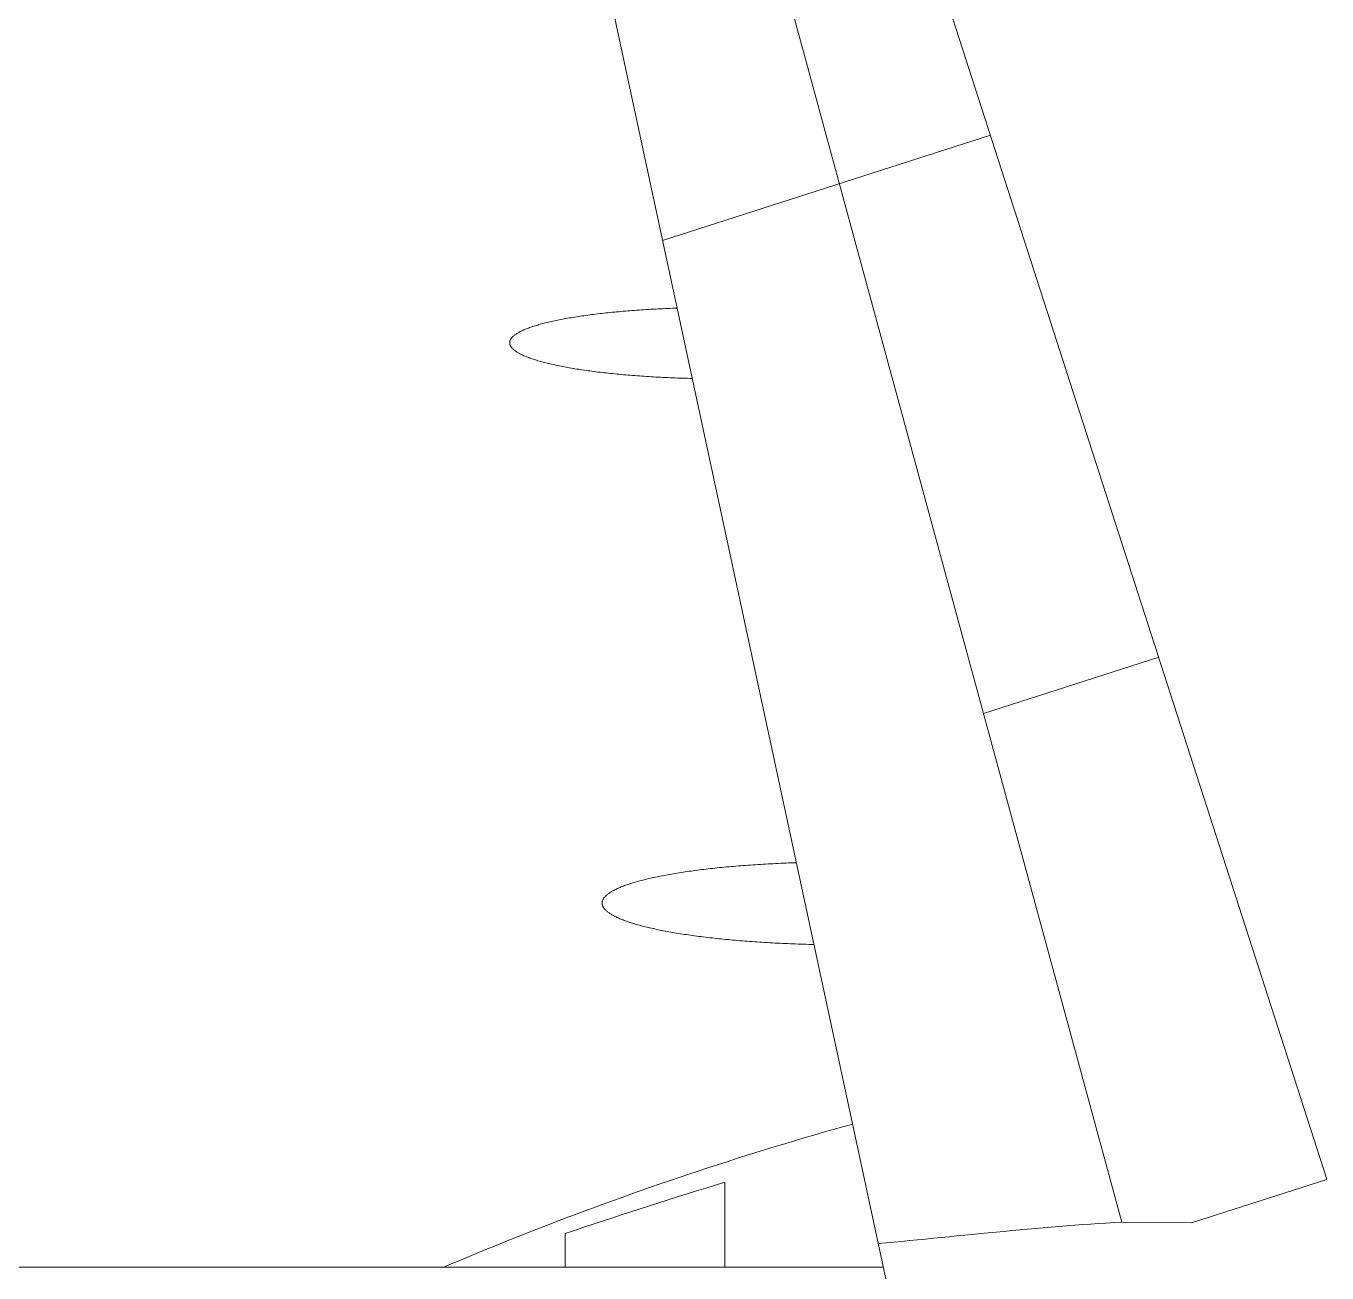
# Model space of a CAD drawing. Header units: millimetres. Extents: x -53019 to 0, y -25898 to 25919.
# Drawn here: x -30413 to -21517, y 3401 to 11928 of the extents above; entities that cross this region are included whole.
import ezdxf

# ---------------------------------------------------------------- set-up
doc = ezdxf.new("R2010")
doc.units = ezdxf.units.MM
doc.layers.add('ceco.net 193', color=7, linetype='Continuous', lineweight=5)

msp = doc.modelspace()

# ---------------------------------------------------------------- linework, layer by layer
at = {"layer": 'ceco.net 193', "linetype": 'Continuous'}
for p, q in [((-27799.63452, 18552.73912), (-24532.46046, 3361.38266)), ((-21517.13502, 4042.64876), (-26119.37118, 18323.6362)), ((-26059.55418, 10461.90186), (-23817.98132, 11182.2992)), ((-23865.32692, 7226.60226), (-22667.28512, 7611.63324)), ((-25634.8484, 4020.69554), (-25634.8484, 3439.7823)), ((-26727.0484, 3671.11026), (-26727.0484, 3439.7823)), ((-33482.33334, 3439.7823), (-24549.32098, 3439.7823))]:
    msp.add_line(p, q, dxfattribs=at)
for points in [[(-26822.43048, 18097.68542), (-22919.13374, 3748.13576), (-22442.85834, 3743.2742), (-21516.58892, 4040.9622)], [(-25959.96332, 9999.0656), (-25976.67144, 9998.49664), (-25993.33384, 9997.88704), (-26009.95306, 9997.24188), (-26026.5164, 9996.56624), (-26043.03656, 9995.86012), (-26059.50084, 9995.1159), (-26075.91432, 9994.3412), (-26092.26684, 9993.53602), (-26108.55586, 9992.6902), (-26124.79154, 9991.81644), (-26140.95864, 9990.9122), (-26157.05716, 9989.96986), (-26173.0871, 9988.9945), (-26189.04846, 9987.9912), (-26204.93616, 9986.95488), (-26220.74766, 9985.883), (-26236.48042, 9984.78572), (-26252.1319, 9983.65034), (-26267.70464, 9982.48448), (-26283.18848, 9981.28814), (-26298.59104, 9980.0537), (-26313.90216, 9978.79386), (-26329.1193, 9977.50354), (-26344.245, 9976.18274), (-26359.27672, 9974.83146), (-26374.20938, 9973.4497), (-26389.04298, 9972.03492), (-26403.77498, 9970.58966), (-26418.40538, 9969.12154), (-26432.9291, 9967.61278), (-26447.33852, 9966.08116), (-26461.64634, 9964.52668), (-26475.83986, 9962.93156), (-26489.91654, 9961.31358), (-26503.88146, 9959.66512), (-26517.72192, 9957.98872), (-26531.44554, 9956.28438), (-26545.05232, 9954.55464), (-26558.52702, 9952.79188), (-26571.88488, 9951.00626), (-26585.10558, 9949.19016), (-26598.20182, 9947.34866), (-26611.16852, 9945.48176), (-26623.99806, 9943.58946), (-26636.69298, 9941.66922), (-26649.25074, 9939.72104), (-26661.67134, 9937.75508), (-26673.95478, 9935.75864), (-26686.0909, 9933.7368), (-26698.08478, 9931.68956), (-26709.93388, 9929.61946), (-26721.63566, 9927.52396), (-26733.18758, 9925.40814), (-26744.59218, 9923.26184), (-26755.84184, 9921.09776), (-26766.93656, 9918.91082), (-26777.88142, 9916.70102), (-26788.66372, 9914.4709), (-26799.286, 9912.21284), (-26809.75334, 9909.937), (-26820.06066, 9907.64338), (-26830.20034, 9905.32436), (-26840.17746, 9902.98502), (-26849.99456, 9900.62282), (-26859.6364, 9898.24792), (-26869.11314, 9895.84762), (-26878.4197, 9893.42954), (-26887.55354, 9890.99114), (-26896.52228, 9888.5375), (-26905.30814, 9886.06354), (-26913.92128, 9883.56926), (-26922.3617, 9881.0572), (-26930.62178, 9878.53498), (-26938.70914, 9875.99244), (-26946.60854, 9873.42958), (-26954.33522, 9870.85656), (-26961.87648, 9868.26576), (-26969.22978, 9865.65464), (-26976.40528, 9863.03082), (-26983.39282, 9860.39684), (-26990.20256, 9857.74762), (-26996.81926, 9855.08062), (-27003.24292, 9852.40346), (-27009.48116, 9849.71106), (-27015.53398, 9847.0085), (-27021.39376, 9844.2907), (-27027.06304, 9841.56274), (-27032.53674, 9838.82208), (-27037.82248, 9836.06872), (-27042.91264, 9833.30774), (-27047.80468, 9830.5366), (-27052.50622, 9827.75276), (-27057.01472, 9824.9613), (-27061.32256, 9822.15968), (-27065.43482, 9819.35044), (-27069.34896, 9816.5285), (-27073.06244, 9813.70148), (-27076.5778, 9810.86684), (-27079.89504, 9808.02712), (-27083.01416, 9805.17978), (-27085.93008, 9802.32228), (-27088.65296, 9799.46224), (-27091.1701, 9796.59204), (-27093.48404, 9793.72184), (-27095.59732, 9790.84402), (-27097.5074, 9787.9662), (-27099.21936, 9785.07568), (-27100.72558, 9782.19278), (-27102.03368, 9779.29718), (-27103.13858, 9776.40158), (-27104.03774, 9773.50598), (-27104.73116, 9770.60784), (-27105.229, 9767.70716), (-27105.51348, 9764.80394), (-27105.59984, 9761.90326), (-27105.48808, 9759.00004), (-27105.1655, 9756.09936), (-27104.6448, 9753.19614), (-27103.91836, 9750.29292), (-27102.98872, 9747.39224), (-27101.86096, 9744.49664), (-27100.52746, 9741.5985), (-27098.99076, 9738.7029), (-27097.24832, 9735.81492), (-27095.30522, 9732.9244), (-27093.16654, 9730.0415), (-27090.82212, 9727.16368), (-27088.2745, 9724.29348), (-27085.52622, 9721.42074), (-27082.58236, 9718.55562), (-27079.43784, 9715.69812), (-27076.08758, 9712.8457), (-27072.54174, 9709.99836), (-27068.80286, 9707.15864), (-27064.85824, 9704.33162), (-27060.7155, 9701.50968), (-27056.38226, 9698.69282), (-27051.84836, 9695.88358), (-27047.12396, 9693.08704), (-27042.1989, 9690.3032), (-27037.08334, 9687.52444), (-27031.76966, 9684.7533), (-27026.26802, 9681.99994), (-27020.5708, 9679.2542), (-27014.68562, 9676.51862), (-27008.6074, 9673.79574), (-27002.33868, 9671.08556), (-26995.882, 9668.38808), (-26989.24244, 9665.69822), (-26982.41492, 9663.03122), (-26975.39436, 9660.37184), (-26968.19346, 9657.7277), (-26960.80968, 9655.09372), (-26953.24302, 9652.4826), (-26945.49094, 9649.88418), (-26937.56614, 9647.29846), (-26929.45592, 9644.73052), (-26921.17044, 9642.17528), (-26912.70716, 9639.64036), (-26904.06862, 9637.12322), (-26895.24974, 9634.62386), (-26886.26576, 9632.1372), (-26877.10652, 9629.67594), (-26867.77202, 9627.22484), (-26858.27242, 9624.80168), (-26848.59756, 9622.38868), (-26838.76268, 9620.00108), (-26828.76778, 9617.63126), (-26818.59762, 9615.28176), (-26808.27252, 9612.95004), (-26797.77978, 9610.64372), (-26787.1321, 9608.35518), (-26776.3244, 9606.09204), (-26765.36684, 9603.84668), (-26754.24672, 9601.62672), (-26742.9742, 9599.42454), (-26731.55182, 9597.24776), (-26719.9745, 9595.09638), (-26708.25494, 9592.96278), (-26696.38552, 9590.85458), (-26684.36624, 9588.77686), (-26672.21234, 9586.71946), (-26659.90858, 9584.68492), (-26647.4702, 9582.6707), (-26634.88704, 9580.68442), (-26622.17434, 9578.73116), (-26609.32702, 9576.79822), (-26596.34, 9574.88814), (-26583.22598, 9573.00854), (-26569.9875, 9571.15434), (-26556.60932, 9569.32554), (-26543.11684, 9567.5196), (-26529.4999, 9565.74668), (-26515.75596, 9564.00424), (-26501.89772, 9562.2872), (-26487.91502, 9560.59302), (-26473.81802, 9558.93186), (-26459.6118, 9557.29356), (-26445.29382, 9555.68828), (-26430.86408, 9554.11348), (-26416.32766, 9552.56916), (-26401.67948, 9551.05024), (-26386.93478, 9549.5618), (-26372.08848, 9548.10384), (-26357.13804, 9546.67128), (-26342.09362, 9545.27682), (-26326.95522, 9543.90522), (-26311.7203, 9542.56664), (-26296.39648, 9541.25854), (-26280.9863, 9539.98854), (-26265.48976, 9538.7414), (-26249.90686, 9537.52474), (-26234.24268, 9536.34618), (-26218.49722, 9535.19302), (-26202.67302, 9534.07796), (-26186.7777, 9532.98576), (-26170.80364, 9531.93166), (-26154.761, 9530.90804), (-26138.6574, 9529.92252), (-26122.4776, 9528.9624), (-26106.23684, 9528.03784), (-26089.93512, 9527.15138), (-26073.57498, 9526.28778), (-26057.15642, 9525.46482), (-26040.68452, 9524.6698), (-26024.15928, 9523.91288), (-26007.58324, 9523.18136), (-25990.95894, 9522.49302), (-25974.28892, 9521.8377), (-25957.57826, 9521.21032), (-25940.82696, 9520.61596), (-25924.03502, 9520.05716), (-25907.21006, 9519.53646), (-25890.34954, 9519.04624), (-25873.45854, 9518.59412), (-25856.54214, 9518.17248)], [(-25144.29312, 6206.43666), (-25162.18996, 6205.83468), (-25180.0487, 6205.20222), (-25197.85918, 6204.53928), (-25215.62648, 6203.83824), (-25233.34806, 6203.10672), (-25251.0163, 6202.3371), (-25268.63374, 6201.537), (-25286.1953, 6200.6988), (-25303.70098, 6199.83266), (-25321.15078, 6198.9335), (-25338.532, 6197.99624), (-25355.85988, 6197.0285), (-25373.11664, 6196.03028), (-25390.30736, 6194.99396), (-25407.42696, 6193.92716), (-25424.48052, 6192.82988), (-25441.46042, 6191.6945), (-25458.35904, 6190.52864), (-25475.18146, 6189.3323), (-25491.92514, 6188.10548), (-25508.58754, 6186.84564), (-25525.16358, 6185.55024), (-25541.65834, 6184.22944), (-25558.06166, 6182.87054), (-25574.37608, 6181.48878), (-25590.59906, 6180.06892), (-25606.72806, 6178.61604), (-25622.758, 6177.1403), (-25638.69396, 6175.629), (-25654.52578, 6174.08468), (-25670.26362, 6172.51496), (-25685.89224, 6170.91476), (-25701.41418, 6169.28408), (-25716.82944, 6167.62292), (-25732.13294, 6165.93636), (-25747.3323, 6164.2117), (-25762.41482, 6162.46418), (-25777.38304, 6160.68872), (-25792.22934, 6158.88532), (-25806.96388, 6157.0489), (-25821.57396, 6155.18962), (-25836.05958, 6153.29732), (-25850.42582, 6151.38216), (-25864.66506, 6149.43398), (-25878.77222, 6147.46294), (-25892.75746, 6145.45888), (-25906.603, 6143.43704), (-25920.32154, 6141.38472), (-25933.908, 6139.307), (-25947.35222, 6137.1988), (-25960.65928, 6135.07282), (-25973.82918, 6132.91382), (-25986.85938, 6130.73196), (-25999.7448, 6128.52978), (-26012.48798, 6126.29712), (-26025.08384, 6124.0416), (-26037.53492, 6121.76576), (-26049.83106, 6119.4569), (-26061.97988, 6117.1328), (-26073.97884, 6114.7833), (-26085.82286, 6112.41348), (-26097.51194, 6110.0208), (-26109.04608, 6107.60018), (-26120.4202, 6105.15924), (-26131.63684, 6102.70306), (-26142.69346, 6100.2164), (-26153.59006, 6097.70942), (-26164.31902, 6095.1872), (-26174.88542, 6092.64466), (-26185.28418, 6090.07672), (-26195.52292, 6087.491), (-26205.5864, 6084.8875), (-26215.48478, 6082.26368), (-26225.2079, 6079.62208), (-26234.76338, 6076.9627), (-26244.13852, 6074.27538), (-26253.34856, 6071.5779), (-26262.37826, 6068.86264), (-26271.2327, 6066.13468), (-26279.9068, 6063.38132), (-26288.41072, 6060.61526), (-26296.72668, 6057.83142), (-26304.8623, 6055.03488), (-26312.81758, 6052.21802), (-26320.59252, 6049.391), (-26328.18458, 6046.54366), (-26335.58868, 6043.68616), (-26342.80736, 6040.81596), (-26349.83808, 6037.92544), (-26356.68338, 6035.02222), (-26363.3458, 6032.11392), (-26369.81264, 6029.18784), (-26376.08898, 6026.24906), (-26382.17736, 6023.29758), (-26388.07524, 6020.3334), (-26393.78008, 6017.35652), (-26399.29188, 6014.37202), (-26404.61318, 6011.37736), (-26409.74144, 6008.37), (-26414.67158, 6005.35756), (-26419.4036, 6002.32988), (-26423.94766, 5999.29712), (-26428.28852, 5996.2542), (-26432.43888, 5993.20112), (-26436.38858, 5990.1455), (-26440.14016, 5987.07464), (-26443.69362, 5983.9987), (-26447.04134, 5980.91768), (-26450.19856, 5977.82904), (-26453.15512, 5974.7404), (-26455.90848, 5971.6416), (-26458.46372, 5968.53518), (-26460.82084, 5965.42114), (-26462.97222, 5962.3071), (-26464.92548, 5959.18798), (-26466.68062, 5956.06886), (-26468.23002, 5952.94466), (-26469.57622, 5949.81284), (-26470.7243, 5946.68102), (-26471.66664, 5943.5492), (-26472.41086, 5940.4123), (-26472.94934, 5937.27286), (-26473.28462, 5934.13596), (-26473.42178, 5930.99906), (-26473.3532, 5927.85962), (-26473.08142, 5924.71764), (-26472.60898, 5921.5782), (-26471.93334, 5918.4413), (-26471.05958, 5915.30186), (-26469.975, 5912.16496), (-26468.69738, 5909.03314), (-26467.21402, 5905.90132), (-26465.52746, 5902.77712), (-26463.64278, 5899.65038), (-26461.55236, 5896.52618), (-26459.26382, 5893.40706), (-26456.77716, 5890.29302), (-26454.0873, 5887.1866), (-26451.19678, 5884.08018), (-26448.10814, 5880.98646), (-26444.8163, 5877.8902), (-26441.33142, 5874.8041), (-26437.64588, 5871.72054), (-26433.75968, 5868.65222), (-26429.6779, 5865.58136), (-26425.40054, 5862.52574), (-26420.92252, 5859.4752), (-26416.254, 5856.43482), (-26411.38482, 5853.40206), (-26406.32514, 5850.37692), (-26401.07242, 5847.36194), (-26395.62158, 5844.35458), (-26389.9777, 5841.35992), (-26384.14332, 5838.37796), (-26378.12098, 5835.40616), (-26371.90306, 5832.4496), (-26365.49718, 5829.49812), (-26358.89826, 5826.55934), (-26352.11392, 5823.63834), (-26345.14416, 5820.72242), (-26337.98898, 5817.82682), (-26330.64584, 5814.9363), (-26323.11728, 5812.0661), (-26315.4033, 5809.21368), (-26307.50898, 5806.36634), (-26299.42924, 5803.53932), (-26291.16916, 5800.73008), (-26282.72874, 5797.93354), (-26274.1156, 5795.15478), (-26265.31704, 5792.38872), (-26256.34322, 5789.64298), (-26247.19668, 5786.9074), (-26237.87742, 5784.19722), (-26228.37528, 5781.49974), (-26218.70804, 5778.82766), (-26208.86808, 5776.16828), (-26198.85794, 5773.52668), (-26188.6827, 5770.90286), (-26178.3322, 5768.30444), (-26167.82168, 5765.71872), (-26157.14352, 5763.1584), (-26146.3028, 5760.61586), (-26135.30206, 5758.0911), (-26124.1413, 5755.59174), (-26112.81798, 5753.1127), (-26101.3321, 5750.65652), (-26089.69382, 5748.21812), (-26077.90568, 5745.80766), (-26065.95498, 5743.41244), (-26053.85696, 5741.04516), (-26041.604, 5738.70074), (-26029.20626, 5736.3741), (-26016.65612, 5734.07286), (-26003.9612, 5731.79702), (-25991.12658, 5729.54658), (-25978.14718, 5727.32154), (-25965.01792, 5725.11936), (-25951.76166, 5722.94258), (-25938.353, 5720.7912), (-25924.81734, 5718.66268), (-25911.14198, 5716.5621), (-25897.33962, 5714.48946), (-25883.39756, 5712.43714), (-25869.3285, 5710.4153), (-25855.13498, 5708.41886), (-25840.80938, 5706.4529), (-25826.36694, 5704.51234), (-25811.79496, 5702.59718), (-25797.1036, 5700.7125), (-25782.28778, 5698.8583), (-25767.36274, 5697.02188), (-25752.31832, 5695.22356), (-25737.16214, 5693.45064), (-25721.88912, 5691.7082), (-25706.50942, 5689.98862), (-25691.0205, 5688.30206), (-25675.42998, 5686.64852), (-25659.7277, 5685.02292), (-25643.9289, 5683.4278), (-25628.0285, 5681.86062), (-25612.02396, 5680.32138), (-25595.93052, 5678.81516), (-25579.74056, 5677.33942), (-25563.45662, 5675.89416), (-25547.0787, 5674.47938), (-25530.61442, 5673.1027), (-25514.06378, 5671.75142), (-25497.43186, 5670.43062), (-25480.71358, 5669.1403), (-25463.91402, 5667.88808), (-25447.0408, 5666.66126), (-25430.0863, 5665.47), (-25413.05814, 5664.31176), (-25395.9614, 5663.18146), (-25378.79608, 5662.0918), (-25361.5571, 5661.025), (-25344.25716, 5659.99376), (-25326.8861, 5659.00316), (-25309.4617, 5658.03542), (-25291.9738, 5657.10578), (-25274.43002, 5656.2117), (-25256.8329, 5655.35064), (-25239.17736, 5654.52006), (-25221.47864, 5653.71996), (-25203.72658, 5652.95542), (-25185.9288, 5652.23152), (-25168.08784, 5651.53556), (-25150.2037, 5650.87262), (-25132.27638, 5650.24524), (-25114.31604, 5649.6585), (-25096.31506, 5649.0997), (-25078.28868, 5648.57138), (-25060.2242, 5648.08116), (-25042.13432, 5647.62904), (-25024.02158, 5647.2074)], [(-24759.98858, 4419.32568), (-24826.48832, 4400.71002), (-24892.92202, 4381.89624), (-24959.28714, 4362.88434), (-25025.58368, 4343.67178), (-25091.81926, 4324.2611), (-25157.97864, 4304.65484), (-25224.07706, 4284.84792), (-25290.1069, 4264.84796), (-25356.07578, 4244.6448), (-25421.96846, 4224.24352), (-25487.80018, 4203.64412), (-25553.56332, 4182.84406), (-25619.26042, 4161.8535), (-25684.8864, 4140.6572), (-25750.45142, 4119.26278), (-25815.94786, 4097.67024), (-25881.37826, 4075.8872), (-25946.73754, 4053.89842), (-26012.03586, 4031.7166), (-26077.26052, 4009.32904), (-26142.42168, 3986.7459), (-26207.51426, 3963.96718), (-26272.5408, 3940.98526), (-26337.50384, 3917.81284), (-26402.40084, 3894.43976), (-26467.22164, 3870.86348), (-26531.98656, 3847.09416), (-26596.67528, 3823.12164), (-26661.29796, 3798.95354), (-26725.85968, 3774.58986), (-26790.35028, 3750.02044), (-26854.77484, 3725.26052), (-26919.1359, 3700.29994), (-26983.42584, 3675.14124), (-27047.64974, 3649.78442), (-27111.8076, 3624.2244), (-27175.89688, 3598.47134), (-27239.92266, 3572.52016), (-27303.8824, 3546.36832), (-27367.76594, 3520.0209), (-27431.59614, 3493.47282), (-27495.35014, 3466.72662), (-27559.03556, 3439.7823)], [(-26727.0484, 3671.11026), (-26662.96674, 3692.22528), (-26598.88254, 3713.3403), (-26534.78818, 3734.43246), (-26470.6862, 3755.4916), (-26406.57406, 3776.50756), (-26342.4416, 3797.46764), (-26278.28882, 3818.35914), (-26214.11318, 3839.16936), (-26149.90706, 3859.88052), (-26085.67554, 3880.48754), (-26021.40084, 3900.97518), (-25957.09312, 3921.33582), (-25892.74476, 3941.54406), (-25828.3456, 3961.5999), (-25763.90326, 3981.48556), (-25699.4025, 4001.18834), (-25634.8484, 4020.69554)], [(-24584.06056, 3601.59046), (-24530.39036, 3606.56378), (-24476.71762, 3611.61838), (-24423.0525, 3616.73902), (-24369.38992, 3621.92316), (-24315.72988, 3627.16318), (-24262.07238, 3632.4413), (-24208.41234, 3637.7499), (-24154.75484, 3643.07628), (-24101.0948, 3648.41536), (-24047.4373, 3653.75952), (-23993.77726, 3659.08844), (-23940.11214, 3664.40212), (-23886.44194, 3669.6777), (-23832.7692, 3674.92534), (-23779.099, 3680.11456), (-23725.4161, 3685.24282), (-23671.72558, 3690.31012), (-23618.03506, 3695.28852), (-23564.33438, 3700.1831), (-23510.62608, 3704.971), (-23456.91016, 3709.65222), (-23403.18408, 3714.20898), (-23349.4453, 3718.6362), (-23295.6989, 3722.92118), (-23241.94742, 3727.05884), (-23188.17816, 3731.03394), (-23134.39366, 3734.83378), (-23080.599, 3738.45582), (-23026.79164, 3741.89244), (-22972.9665, 3745.1157), (-22919.13374, 3748.13576)]]:
    msp.add_lwpolyline(points, dxfattribs=at)

doc.saveas('drawing.dxf')
